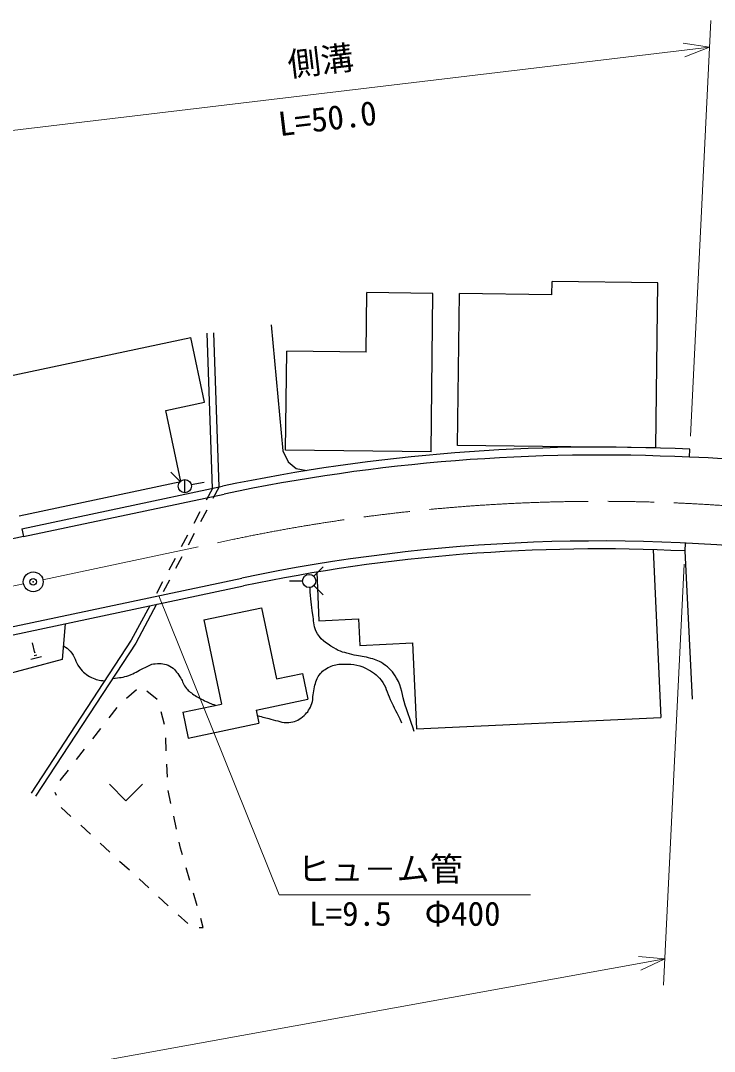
# Model space of a CAD drawing. Units: millimetres, scale not verified. Extents: x 40000 to 680000, y 20000 to 380000.
# Drawn here: x 163130 to 215606, y 261769 to 339752 of the extents above; entities that cross this region are included whole.
import ezdxf
from ezdxf.enums import TextEntityAlignment as Align

# ---------------------------------------------------------------- set-up
doc = ezdxf.new("R2010")
doc.units = ezdxf.units.MM
doc.header["$LTSCALE"] = 1000
doc.header["$PDMODE"] = 32
doc.header["$PDSIZE"] = 500
doc.linetypes.add('CHAIN', pattern=[18.5, 12, -1.5, 3.5, -1.5])
for name, color, linetype, lineweight in [('M-BGD', 7, 'Continuous', 25), ('M-BMK', 2, 'CHAIN', 13), ('M-BMK-SRVR', 3, 'Continuous', 25), ('M-STR-HTXT', 7, 'Continuous', 13)]:
    doc.layers.add(name, color=color, linetype=linetype, lineweight=lineweight)
doc.styles.add('@ＭＳ ゴシック', font='')
doc.styles.add('ＭＳ ゴシック', font='')
doc.styles.get('@ＭＳ ゴシック').set_extended_font_data('@MS Gothic')
doc.styles.get('ＭＳ ゴシック').set_extended_font_data('MS Gothic')

msp = doc.modelspace()

# ---------------------------------------------------------------- linework, layer by layer
at = {"layer": 'M-BGD'}
for p, q in [((203315, 319014), (203327, 320014)), ((211327, 319920), (203327, 320014)), ((211180, 307421), (211327, 319920)), ((189264, 314678), (189316, 319178)), ((194316, 319119), (189316, 319178)), ((194175, 307120), (194316, 319119)), ((196181, 307597), (196316, 319096)), ((203315, 319014), (196316, 319096)), ((182075, 316739), (182956, 307206)), ((177640, 304361), (177242, 316118)), ((178137, 304469), (177742, 316135)), ((160847, 312556), (176010, 315771)), ((177047, 310880), (176010, 315771)), ((183176, 307249), (183264, 314748)), ((189264, 314678), (183264, 314748)), ((174113, 310257), (177047, 310880)), ((175254, 304877), (174113, 310257)), ((211180, 307421), (196181, 307597)), ((213716, 306720), (213745, 307319)), ((182956, 307206), (183379, 306376)), ((194175, 307120), (183176, 307249)), ((183379, 306376), (183965, 305872)), ((183965, 305872), (184774, 305705)), ((175196, 304884), (174489, 305591)), ((175554, 304036), (175554, 305036)), ((163026, 302284), (175254, 304877)), ((163233, 301306), (178400, 304522)), ((176036, 304668), (177022, 304837)), ((177640, 304361), (177169, 303479)), ((178152, 304470), (177681, 303587)), ((163357, 300719), (178524, 303935)), ((176698, 302597), (176227, 301715)), ((177210, 302705), (176739, 301823)), ((163233, 301306), (163357, 300719)), ((163357, 300719), (90072, 284768)), ((175756, 300833), (175285, 299950)), ((176268, 300941), (175797, 300059)), ((210972, 299724), (211552, 287020)), ((213399, 300228), (213369, 299628)), ((213369, 299628), (213933, 288415)), ((174814, 299068), (174343, 298186)), ((175326, 299177), (174855, 298295)), ((186020, 298420), (185313, 297713)), ((185523, 298025), (185691, 294348)), ((91338, 278801), (179866, 297575)), ((173872, 297304), (173401, 296422)), ((174384, 297412), (173913, 296530)), ((183459, 297360), (184459, 297360)), ((91462, 278214), (179989, 296988)), ((185313, 297006), (186020, 296299)), ((173412, 295593), (171849, 292665)), ((172901, 295485), (171504, 292869)), ((176979, 294407), (181354, 295335)), ((181354, 295335), (182483, 289952)), ((166494, 294126), (166281, 291408)), ((176979, 294407), (178328, 288049)), ((185691, 294348), (188688, 294485)), ((188688, 294485), (188779, 292487)), ((171504, 292869), (163921, 281308)), ((164216, 291929), (164038, 292673)), ((171849, 292665), (164255, 281089)), ((188779, 292487), (192775, 292670)), ((192775, 292670), (193071, 286176)), ((164366, 291750), (164163, 291702)), ((164241, 291935), (164190, 291923)), ((166281, 291408), (161169, 290055)), ((164720, 291620), (163906, 291425)), ((182483, 289952), (184439, 290367)), ((184439, 290367), (184850, 288410)), ((171893, 289116), (171132, 288467)), ((173456, 288392), (172669, 289010)), ((170410, 287782), (169794, 286993)), ((175393, 287426), (178328, 288049)), ((180937, 287580), (184850, 288410)), ((174022, 286496), (173768, 287463)), ((175393, 287426), (175808, 285470)), ((180937, 287580), (181142, 286601)), ((193071, 286176), (211552, 287020)), ((169179, 286205), (168564, 285417)), ((175808, 285470), (181142, 286601)), ((174145, 284504), (174104, 285503)), ((167948, 284628), (167333, 283840)), ((174228, 282506), (174187, 283505)), ((166718, 283052), (166103, 282263)), ((169843, 281982), (171093, 280732)), ((172343, 281982), (171093, 280732)), ((165726, 281369), (165814, 281144)), ((174502, 280532), (174294, 281510)), ((166200, 280227), (166936, 279551)), ((174918, 278575), (174710, 279553)), ((167673, 278874), (168410, 278198)), ((169146, 277522), (169883, 276845)), ((175222, 277148), (175126, 277597)), ((175372, 276628), (175222, 277148)), ((170619, 276169), (171356, 275493)), ((175925, 274707), (175648, 275667)), ((172092, 274816), (172829, 274140)), ((176479, 272785), (176202, 273746)), ((173565, 273463), (174302, 272787)), ((175039, 272111), (175775, 271434)), ((176948, 271154), (176755, 271824)), ((176646, 271136), (176948, 271154))]:
    msp.add_line(p, q, dxfattribs=at)
for centre in [(175554, 304536), (184959, 297360)]:
    msp.add_circle(centre, 500, dxfattribs=at)
for centre, radius, start, end in [((206957, 168385), 139100, 87.20269, 101.84667), ((206957, 168385), 138500, 87.20269, 101.8464), ((208734, 167642), 139167, 83.29924, 87.94853), ((206957, 168385), 132000, 82.53392, 101.84331), ((206957, 168385), 131400, 87.20269, 101.84302)]:
    msp.add_arc(centre, radius, start, end, dxfattribs=at)
for points, knots in [([(192905, 285968), (192567, 286927), (192480, 287176), (192222, 287955), (191958, 288752), (192002, 289283), (191570, 290003), (191271, 290501), (191044, 290772), (190561, 291095), (190172, 291355), (189902, 291415), (189454, 291550), (188974, 291694), (188679, 291663), (188195, 291793), (187641, 291941), (187297, 291983), (186814, 292293), (186203, 292686), (185779, 292923), (185472, 293583), (185263, 294031), (185310, 294338), (185229, 294826), (185099, 295616), (185091, 295895), (185019, 296863)], [0, 0, 0, 0, 1, 1, 1, 2, 2, 2, 3, 3, 3, 4, 4, 4, 5, 5, 5, 6, 6, 6, 7, 7, 7, 8, 8, 8, 9, 9, 9, 9]), ([(166364, 292458), (166611, 292309), (166699, 292229), (166885, 292050), (167284, 291666), (167237, 291248), (167582, 290815), (167872, 290450), (168080, 290255), (168500, 290055), (168861, 289883), (169053, 289849), (169489, 289797)], [0, 0, 0, 0, 1, 1, 1, 2, 2, 2, 3, 3, 3, 4, 4, 4, 4]), ([(170095, 289992), (170652, 290043), (170857, 290062), (171319, 290213), (171776, 290363), (171986, 290559), (172427, 290751), (172768, 290900), (172943, 291071), (173314, 291100), (173752, 291134), (174033, 291114), (174422, 290910), (174802, 290710), (174931, 290466), (175182, 290118), (175386, 289836), (175379, 289601), (175594, 289326), (175799, 289064), (175957, 288951), (176227, 288756), (176524, 288543), (176716, 288460), (177045, 288301), (177362, 288148), (177479, 288103), (177876, 287953)], [0, 0, 0, 0, 1, 1, 1, 2, 2, 2, 3, 3, 3, 4, 4, 4, 5, 5, 5, 6, 6, 6, 7, 7, 7, 8, 8, 8, 9, 9, 9, 9]), ([(181020, 287181), (181511, 287041), (181649, 287005), (182056, 286911), (182585, 286789), (182882, 286610), (183423, 286655), (183855, 286691), (184109, 286811), (184448, 287082), (184783, 287349), (184943, 287560), (185114, 287953), (185287, 288350), (185199, 288626), (185302, 289046), (185407, 289475), (185406, 289751), (185644, 290123), (185857, 290457), (186041, 290627), (186395, 290806), (186735, 290978), (186955, 291052), (187335, 291062), (188096, 291083), (188577, 291080), (189257, 290738), (189762, 290483), (190051, 290294), (190402, 289849), (190794, 289351), (190819, 288952), (191093, 288380), (191421, 287697), (191529, 287481), (191948, 286638)], [0, 0, 0, 0, 1, 1, 1, 2, 2, 2, 3, 3, 3, 4, 4, 4, 5, 5, 5, 6, 6, 6, 7, 7, 7, 8, 8, 8, 9, 9, 9, 10, 10, 10, 11, 11, 11, 12, 12, 12, 12])]:
    msp.add_open_spline(points, degree=3, knots=knots, dxfattribs=at)
at = {"layer": 'M-BMK'}
for p, q in [((164817, 297450), (179247, 300511)), ((66993, 276705), (163350, 297139))]:
    msp.add_line(p, q, dxfattribs=at)
msp.add_arc((206957, 168385), 135000, 82.53392, 101.84477, dxfattribs=at)
at = {"layer": 'M-BMK-SRVR'}
msp.add_circle((164084, 297295), 750, dxfattribs=at)
msp.add_point((164084, 297295), dxfattribs=at)
at = {"layer": 'M-STR-HTXT'}
for p, q in [((213794, 308318), (215330, 339752)), ((215232, 337754), (156984, 330771)), ((215232, 337754), (213253, 338038)), ((213376, 337010), (215232, 337754)), ((213321, 298630), (211764, 266777)), ((182694, 273605), (173582, 296242)), ((182694, 273605), (201694, 273605)), ((211862, 268774), (73232, 243667)), ((211862, 268774), (209869, 268939)), ((210053, 267921), (211862, 268774))]:
    msp.add_line(p, q, dxfattribs=at)

# ---------------------------------------------------------------- texts
at = {"layer": 'M-STR-HTXT', "style": 'ＭＳ ゴシック'}
msp.add_text('側溝', height=1833, rotation=6.836, dxfattribs=at).set_placement((185989, 335256), align=Align.BOTTOM_CENTER)
at = {"layer": 'M-STR-HTXT', "style": '@ＭＳ ゴシック'}
msp.add_text('L=50.0', height=1833, rotation=6.836, dxfattribs=at).set_placement((186227, 333270), align=Align.TOP_CENTER)
at = {"layer": 'M-STR-HTXT', "style": 'ＭＳ ゴシック'}
msp.add_text('ヒュ－ム管', height=1833, dxfattribs=at).set_placement((184069, 274105), align=Align.BOTTOM_LEFT)
msp.add_text('L=9.5\u3000Φ400', height=1833, dxfattribs=at).set_placement((192194, 273105), align=Align.TOP_CENTER)

doc.saveas('drawing.dxf')
